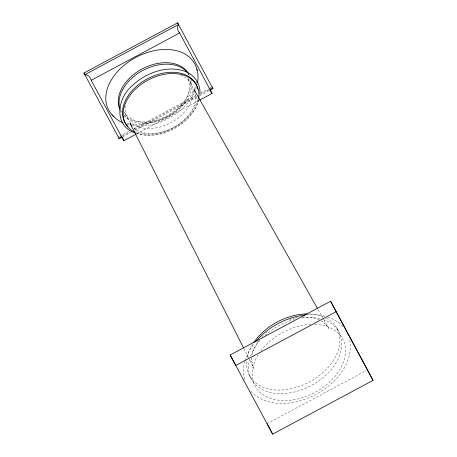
<?xml version="1.0" encoding="UTF-8"?>
<svg xmlns="http://www.w3.org/2000/svg" width="457" height="457" viewBox="0 0 457 457"><rect width="100%" height="100%" fill="white"/><g stroke="black" fill="none" stroke-linecap="round" stroke-linejoin="round"><path stroke-width="0.34" stroke-dasharray="2.29 1.71" d="M251.716 358.636L251.773 358.128L251.904 362.167L251.841 361.653L252.652 365.451L252.47 364.954L253.943 368.462L249.448 359.562M197.218 84.402L197.401 83.717M196.436 87.127L195.316 90.36M198.966 99.278C197.087 106.795 192.414 113.302 186.959 118.677C179.087 126.155 169.193 131.45 158.602 133.861C151.307 135.363 143.521 135.718 136.38 133.301M244.958 361.413C243.101 367.457 243.015 374.026 244.729 380.11M245.135 360.79L248.494 352.113L254.195 343.436M252.275 354.421L253.515 350.125L253.355 350.548L255.274 346.2L257.822 341.927M194.265 92.742C189.878 102.06 182.36 109.594 173.888 115.295L163.08 121.082C153.443 125.041 142.733 127.172 132.353 125.441M257.605 342.213L258.999 340.379M261.718 337.038L264.506 334.061M265.557 333.142L267.134 331.759M119.608 136.409L128.977 131.393M133.97 128.714L196.413 95.279M200.783 92.937L208.278 88.926M208.9 88.595L211.397 87.253M122.116 136.117L130.199 131.793M134.552 129.462L197.327 95.85M199.812 94.519L209.135 89.526M123.002 136.746L131.119 132.399M134.866 130.394L197.304 96.953M199.806 95.616L209.169 90.6M136.78 133.781L199.046 100.437M267.065 423.685L366.217 370.593M289.441 319.454L294.165 318.181M294.839 318.066L298.867 317.392M306.995 314.85C313.114 314.29 319.38 314.633 325.304 316.29M302.483 317.095L309.406 317.215L314.09 318.021L313.656 317.918L319.197 319.889M127.109 124.247L129.137 124.887M327.772 317.067C333.833 318.872 339.362 322.431 343.493 327.229M321.3 320.9L324.596 323.242L324.202 322.905L326.921 325.675L326.612 325.253L328.726 328.417L317.883 309.178M134.232 128.423L134.01 128.217L136.814 130.211L136.557 130.068L139.802 131.65L143.172 132.724C163.16 136.877 186.93 124.173 194.539 105.224L195.979 98.249L195.956 98.541L195.613 94.113M250.916 391.255C261.975 403.605 280.432 405.256 295.776 401.903L296.199 401.794C309.977 398.658 322.848 391.769 333.096 382.035L333.421 381.744C344.709 370.838 353.552 354.563 349.359 338.54M337.072 328.526L338.968 332.085M190.997 83.837L187.873 77.976C200.343 108.012 142.298 139.042 124.178 112.085L127.309 117.94M249.402 375.471L251.299 379.03M243.987 348.748L249.128 358.928M314.896 324.413A49.722 34.041 -28.1 0 1 341.625 366.24A49.722 34.041 -28.1 0 1 277.61 400.058A49.722 34.041 -28.1 0 1 258.559 354.175M260.873 350.833A49.722 34.041 -28.1 0 1 310.771 324.436M323.248 319.58A49.722 34.041 -28.1 0 1 336.026 362.829A49.722 34.041 -28.1 0 1 278.581 393.586A49.722 34.041 -28.1 0 1 249.562 359.036M250.55 355.923A49.722 34.041 -28.1 0 1 260.147 340.305M265.003 335.409A49.722 34.041 -28.1 0 1 294.308 319.529M301.763 318.021A49.722 34.041 -28.1 0 1 320.106 318.683M190.746 80.712A38.674 26.472 -28.1 0 1 166.205 116.101A38.674 26.472 -28.1 0 1 123.83 115.015M121.568 112.342A38.674 26.472 -28.1 0 1 120.482 110.565L121.259 112.028A38.674 26.472 -28.1 0 1 120.654 110.788M189.278 75.296A38.674 26.472 -28.1 0 0 188.667 74.051L189.449 75.519A38.674 26.472 -28.1 0 0 187.953 73.177M190.986 79.392A38.674 26.472 -28.1 0 1 167.439 117.335A38.674 26.472 -28.1 0 1 123.19 114.918M180.881 75.228A36.126 24.729 -28.1 0 1 171.546 122.293A36.126 24.729 -28.1 0 1 125.504 105.955M196.898 81.626A48.876 33.458 -28.1 0 1 196.459 83.448M195.487 86.504A48.876 33.458 -28.1 0 1 193.939 90.178M193.328 91.394A48.876 33.458 -28.1 0 1 132.399 124.024M129.057 123.527A48.876 33.458 -28.1 0 1 127.126 123.116M197.595 99.529A40.376 27.637 -28.1 0 1 136.1 131.867M198.418 100.112A40.376 27.637 -28.1 0 1 136.769 133.124M326.361 318.163A49.722 34.041 -28.1 0 1 309.343 381.983A49.722 34.041 -28.1 0 1 246.677 360.83M247.22 357.334A49.722 34.041 -28.1 0 1 253.367 343.104M309.309 313.948A49.722 34.041 -28.1 0 1 323.145 316.678"/><path stroke-width="0.69" d="M197.584 82.363C198.407 78.033 198.121 73.543 196.967 69.298M136.157 134.112L123.704 140.785L91.211 80.301C90.549 77.079 88.047 74.788 84.831 74.68L83.939 73.006L177.602 22.85L178.498 24.524C176.808 27.26 177.327 30.608 179.63 32.955L212.122 93.434L199.669 100.106M255.806 341.31L260.861 335.981C271.11 326.252 283.98 319.363 297.753 316.227L304.996 314.976M84.831 74.68L178.498 24.524M91.211 80.301L179.63 32.955M122.373 137.077L119.254 138.751L83.939 73.006M209.797 90.269L212.916 88.595L212.025 86.921M230.168 355.003L330.577 301.237L373.061 380.384L272.652 434.15L230.168 355.003L235.755 365.469L336.163 311.697L373.061 380.384M184.965 71.349C177.31 68.436 168.856 68.527 160.933 70.218C150.347 72.629 140.453 77.924 132.576 85.402C117.809 97.067 112.93 125.018 134.284 132.621M134.575 132.73L135.78 133.113M185.251 71.458C194.271 74.72 200.669 83.928 199.938 93.582M123.116 122.87C118.831 121.088 114.981 118.329 111.942 114.827M131.913 126.058L130.108 123.356L243.667 348.114M317.535 308.555L194.059 89.463L195.065 91.857M177.602 22.85L212.916 88.595C208.946 87.944 209.603 90.652 212.122 93.434M330.577 301.237L336.163 311.697M123.704 140.785C122.79 137.146 120.911 135.078 119.254 138.751L118.357 137.077M267.065 423.685L272.652 434.15M114.147 116.781A48.876 33.458 -28.1 0 1 134.632 58.056A48.876 33.458 -28.1 0 1 197.081 70.304M128.029 126.635A40.376 27.637 -28.1 0 1 147.303 78.844A40.376 27.637 -28.1 0 1 197.841 89.246M134.918 132.307A40.376 27.637 -28.1 0 1 148.365 79.895A40.376 27.637 -28.1 0 1 198.664 98.786M119.871 109.32A38.674 26.472 -28.1 0 1 142.493 68.75A38.674 26.472 -28.1 0 1 188.33 73.451M119.917 108.829A38.674 26.472 -28.1 0 1 142.824 70.452A38.674 26.472 -28.1 0 1 187.524 72.629M253.772 342.499A49.722 34.041 -28.1 0 1 307.138 313.919"/></g></svg>
